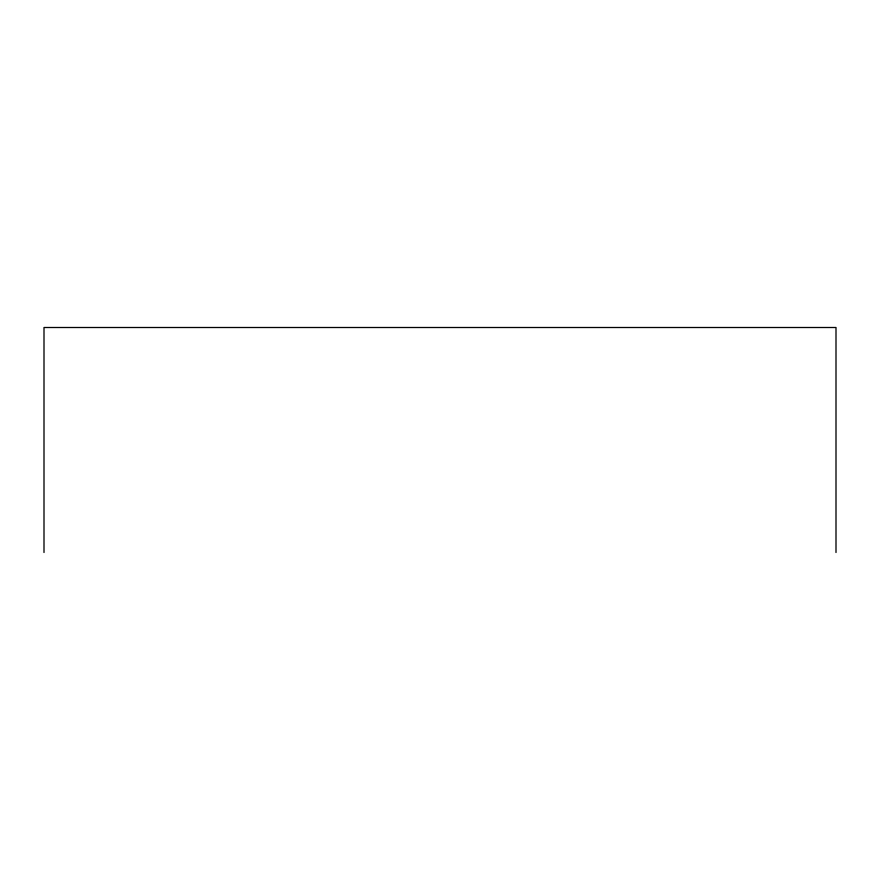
<?xml version="1.0" encoding="UTF-8"?>
<svg xmlns="http://www.w3.org/2000/svg" width="880" height="880" viewBox="0 0 880 880"><rect width="100%" height="100%" fill="white"/><g stroke="black" fill="none" stroke-linecap="round" stroke-linejoin="round"><path stroke-width="1.32" d="M836 552.497L836 327.503L44 327.503L44 552.497"/></g></svg>
